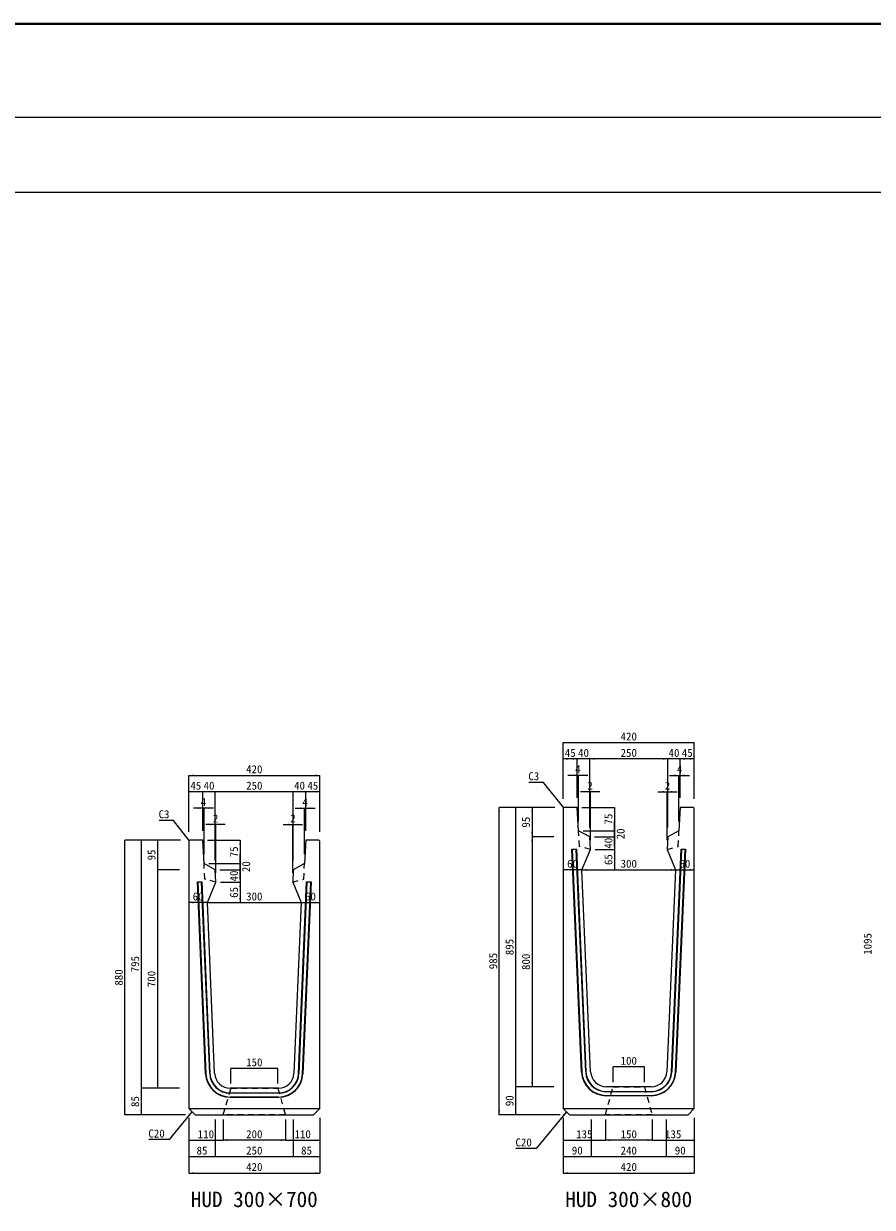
# Model space of a CAD drawing. Units: millimetres at full size. Extents: x 127218 to 153459, y 69919 to 78768.
# Drawn here: x 147881 to 150601, y 74377 to 78169 of the extents above; entities that cross this region are included whole.
import ezdxf
from ezdxf.enums import TextEntityAlignment as Align

# ---------------------------------------------------------------- set-up
doc = ezdxf.new("R2010")
doc.units = ezdxf.units.MM
doc.header["$LTSCALE"] = 25
doc.linetypes.add('USER2', pattern=[1.35, 0.75, -0.6])
for name, color, linetype, lineweight in [('図枠', 7, 'Continuous', 5), ('寸法線', 7, 'Continuous', 9), ('引出線', 4, 'Continuous', 9), ('本体', 2, 'Continuous', 13), ('目地', 102, 'Continuous', 5)]:
    doc.layers.add(name, color=color, linetype=linetype, lineweight=lineweight)
doc.layers.add('文字', color=7, linetype='Continuous')
doc.styles.add('ＭＳ ゴシック', font='')
doc.styles.get('ＭＳ ゴシック').set_extended_font_data('MS Gothic')

# ---------------------------------------------------------------- blocks, each defined once
blk = doc.blocks.new('filled_arrow')
at = {"color": 0, "linetype": 'Continuous', "lineweight": -2}
blk.add_solid([(7.5, 1.25), (0, 0), (7.5, -1.25)], dxfattribs=at)

msp = doc.modelspace()

# ---------------------------------------------------------------- linework, layer by layer
at = {"layer": '図枠', "lineweight": 40}
msp.add_line((141609.12, 78169.05), (153309.12, 78169.05), dxfattribs=at)
at = {"layer": '図枠', "lineweight": 13}
for p, q in [((142059.12, 77869.05), (152859.12, 77869.05)), ((142059.12, 77629.05), (152859.12, 77629.05))]:
    msp.add_line(p, q, dxfattribs=at)
at = {"layer": '寸法線'}
for p, q in [((149609.93, 75865.96), (150029.93, 75865.96)), ((149609.93, 75685.46), (149609.93, 75865.96)), ((150029.93, 75685.46), (150029.93, 75865.96)), ((149654.93, 75813.46), (149609.93, 75813.46)), ((149609.93, 75685.46), (149609.93, 75813.46)), ((149724.93, 75813.46), (149624.93, 75813.46)), ((149654.93, 75688.46), (149654.93, 75813.46)), ((149654.93, 75688.46), (149654.93, 75813.46)), ((149944.93, 75813.46), (149694.93, 75813.46)), ((149694.93, 75593.46), (149694.93, 75813.46)), ((149694.93, 75593.46), (149694.93, 75813.46)), ((150014.93, 75813.46), (149914.93, 75813.46)), ((149944.93, 75593.46), (149944.93, 75813.46)), ((149944.93, 75593.46), (149944.93, 75813.46)), ((150029.93, 75813.46), (149984.93, 75813.46)), ((149984.93, 75688.46), (149984.93, 75813.46)), ((149984.93, 75688.46), (149984.93, 75813.46)), ((150029.93, 75685.46), (150029.93, 75813.46)), ((148409.93, 75760.96), (148829.93, 75760.96)), ((148409.93, 75580.46), (148409.93, 75760.96)), ((148829.93, 75580.46), (148829.93, 75760.96)), ((149688.93, 75760.96), (149624.93, 75760.96)), ((149654.93, 75688.46), (149654.93, 75760.96)), ((149658.93, 75613.46), (149658.93, 75760.96)), ((149950.93, 75760.96), (150014.93, 75760.96)), ((149980.93, 75613.46), (149980.93, 75760.96)), ((149984.93, 75688.46), (149984.93, 75760.96)), ((148454.93, 75708.46), (148409.93, 75708.46)), ((148409.93, 75580.46), (148409.93, 75708.46)), ((148524.93, 75708.46), (148424.93, 75708.46)), ((148454.93, 75583.46), (148454.93, 75708.46)), ((148454.93, 75583.46), (148454.93, 75708.46)), ((148744.93, 75708.46), (148494.93, 75708.46)), ((148494.93, 75488.46), (148494.93, 75708.46)), ((148494.93, 75488.46), (148494.93, 75708.46)), ((148814.93, 75708.46), (148714.93, 75708.46)), ((148744.93, 75488.46), (148744.93, 75708.46)), ((148744.93, 75488.46), (148744.93, 75708.46)), ((148829.93, 75708.46), (148784.93, 75708.46)), ((148784.93, 75583.46), (148784.93, 75708.46)), ((148784.93, 75583.46), (148784.93, 75708.46)), ((148829.93, 75580.46), (148829.93, 75708.46)), ((149726.93, 75708.46), (149664.93, 75708.46)), ((149694.93, 75593.46), (149694.93, 75708.46)), ((149696.93, 75553.46), (149696.93, 75708.46)), ((149912.93, 75708.46), (149974.93, 75708.46)), ((149942.93, 75553.46), (149942.93, 75708.46)), ((149944.93, 75593.46), (149944.93, 75708.46)), ((148488.93, 75655.96), (148424.93, 75655.96)), ((148454.93, 75583.46), (148454.93, 75655.96)), ((148458.93, 75508.46), (148458.93, 75655.96)), ((148750.93, 75655.96), (148814.93, 75655.96)), ((148780.93, 75508.46), (148780.93, 75655.96)), ((148784.93, 75583.46), (148784.93, 75655.96)), ((149404.93, 74673.46), (149404.93, 75658.46)), ((149582.93, 75658.46), (149404.93, 75658.46)), ((149457.43, 75658.46), (149457.43, 74763.46)), ((149582.93, 75658.46), (149457.43, 75658.46)), ((149509.93, 75658.46), (149509.93, 75563.46)), ((149582.93, 75658.46), (149509.93, 75658.46)), ((149669.93, 75658.46), (149774.22, 75658.46)), ((149774.22, 75658.46), (149774.22, 75583.46)), ((149774.22, 75533.46), (149774.22, 75613.46)), ((148526.93, 75603.46), (148464.93, 75603.46)), ((148494.93, 75488.46), (148494.93, 75603.46)), ((148496.93, 75448.46), (148496.93, 75603.46)), ((148712.93, 75603.46), (148774.93, 75603.46)), ((148742.93, 75448.46), (148742.93, 75603.46)), ((148744.93, 75488.46), (148744.93, 75603.46)), ((149673.93, 75583.46), (149774.22, 75583.46)), ((149673.93, 75583.46), (149774.22, 75583.46)), ((149774.22, 75593.46), (149774.22, 75493.46)), ((148204.93, 74673.46), (148204.93, 75553.46)), ((148382.93, 75553.46), (148204.93, 75553.46)), ((148257.43, 75553.46), (148257.43, 74758.46)), ((148382.93, 75553.46), (148257.43, 75553.46)), ((148309.93, 75553.46), (148309.93, 75458.46)), ((148382.93, 75553.46), (148309.93, 75553.46)), ((148469.93, 75553.46), (148574.22, 75553.46)), ((148574.22, 75553.46), (148574.22, 75478.46)), ((149509.93, 75563.46), (149509.93, 74763.46)), ((149579.93, 75563.46), (149509.93, 75563.46)), ((149579.93, 75563.46), (149509.93, 75563.46)), ((149709.93, 75563.46), (149774.22, 75563.46)), ((149709.93, 75563.46), (149774.22, 75563.46)), ((148574.22, 75428.46), (148574.22, 75508.46)), ((149711.93, 75523.46), (149774.22, 75523.46)), ((149711.93, 75523.46), (149774.22, 75523.46)), ((149774.22, 75523.46), (149774.22, 75458.46)), ((148473.93, 75478.46), (148574.22, 75478.46)), ((148473.93, 75478.46), (148574.22, 75478.46)), ((148574.22, 75488.46), (148574.22, 75388.46)), ((148309.93, 75458.46), (148309.93, 74758.46)), ((148379.93, 75458.46), (148309.93, 75458.46)), ((148379.93, 75458.46), (148309.93, 75458.46)), ((148509.93, 75458.46), (148574.22, 75458.46)), ((148509.93, 75458.46), (148574.22, 75458.46)), ((149669.93, 75458.46), (149609.93, 75458.46)), ((149669.93, 75458.46), (149969.93, 75458.46)), ((149684.93, 75458.46), (149774.22, 75458.46)), ((149969.93, 75458.46), (150029.93, 75458.46)), ((148511.93, 75418.46), (148574.22, 75418.46)), ((148511.93, 75418.46), (148574.22, 75418.46)), ((148574.22, 75418.46), (148574.22, 75353.46)), ((148469.93, 75353.46), (148409.93, 75353.46)), ((148469.93, 75353.46), (148769.93, 75353.46)), ((148484.93, 75353.46), (148574.22, 75353.46)), ((148769.93, 75353.46), (148829.93, 75353.46)), ((148694.93, 74822.19), (148544.93, 74822.19)), ((148544.93, 74773.46), (148544.93, 74822.19)), ((148694.93, 74773.46), (148694.93, 74822.19)), ((149869.93, 74827.19), (149769.93, 74827.19)), ((149769.93, 74778.46), (149769.93, 74827.19)), ((149869.93, 74778.46), (149869.93, 74827.19)), ((148257.43, 74758.46), (148257.43, 74673.46)), ((148379.93, 74758.46), (148257.43, 74758.46)), ((148379.93, 74758.46), (148257.43, 74758.46)), ((148379.93, 74758.46), (148309.93, 74758.46)), ((149457.43, 74763.46), (149457.43, 74673.46)), ((149579.93, 74763.46), (149457.43, 74763.46)), ((149579.93, 74763.46), (149457.43, 74763.46)), ((149579.93, 74763.46), (149509.93, 74763.46)), ((148399.93, 74673.46), (148204.93, 74673.46)), ((148399.93, 74673.46), (148257.43, 74673.46)), ((149599.93, 74673.46), (149404.93, 74673.46)), ((149599.93, 74673.46), (149457.43, 74673.46)), ((148409.93, 74663.46), (148409.93, 74539.38)), ((148409.93, 74663.46), (148409.93, 74486.88)), ((148409.93, 74663.46), (148409.93, 74591.88)), ((148494.93, 74658.46), (148494.93, 74539.38)), ((148494.93, 74643.46), (148494.93, 74539.38)), ((148519.93, 74658.46), (148519.93, 74591.88)), ((148519.93, 74643.46), (148519.93, 74591.88)), ((148719.93, 74658.46), (148719.93, 74591.88)), ((148719.93, 74643.46), (148719.93, 74591.88)), ((148744.93, 74658.46), (148744.93, 74539.38)), ((148744.93, 74643.46), (148744.93, 74539.38)), ((148829.93, 74663.46), (148829.93, 74539.38)), ((148829.93, 74663.46), (148829.93, 74486.88)), ((148829.93, 74663.46), (148829.93, 74591.88)), ((149609.93, 74663.46), (149609.93, 74539.38)), ((149609.93, 74663.46), (149609.93, 74486.88)), ((149609.93, 74663.46), (149609.93, 74591.88)), ((149699.93, 74658.46), (149699.93, 74539.38)), ((149699.93, 74643.46), (149699.93, 74539.38)), ((149744.93, 74658.46), (149744.93, 74591.88)), ((149744.93, 74643.46), (149744.93, 74591.88)), ((149894.93, 74658.46), (149894.93, 74591.88)), ((149894.93, 74643.46), (149894.93, 74591.88)), ((149939.93, 74658.46), (149939.93, 74539.38)), ((149939.93, 74643.46), (149939.93, 74539.38)), ((150029.93, 74663.46), (150029.93, 74539.38)), ((150029.93, 74663.46), (150029.93, 74486.88)), ((150029.93, 74663.46), (150029.93, 74591.88)), ((148409.93, 74591.88), (148519.93, 74591.88)), ((148719.93, 74591.88), (148519.93, 74591.88)), ((148719.93, 74591.88), (148829.93, 74591.88)), ((149609.93, 74591.88), (149744.93, 74591.88)), ((149894.93, 74591.88), (149744.93, 74591.88)), ((149894.93, 74591.88), (150029.93, 74591.88)), ((148409.93, 74539.38), (148494.93, 74539.38)), ((148494.93, 74539.38), (148744.93, 74539.38)), ((148744.93, 74539.38), (148829.93, 74539.38)), ((149609.93, 74539.38), (149699.93, 74539.38)), ((149699.93, 74539.38), (149939.93, 74539.38)), ((149939.93, 74539.38), (150029.93, 74539.38)), ((148409.93, 74486.88), (148829.93, 74486.88)), ((149609.93, 74486.88), (150029.93, 74486.88))]:
    msp.add_line(p, q, dxfattribs=at)
at = {"layer": '引出線'}
for points in [[(149611.43, 75656.96), (149546.38, 75738.57), (149499.72, 75738.57)], [(148411.43, 75551.96), (148361.55, 75616.83), (148314.89, 75616.83)], [(148419.93, 74683.46), (148346.63, 74593.86), (148281.74, 74593.86)], [(149619.93, 74683.46), (149523.06, 74565.46), (149458.17, 74565.46)]]:
    msp.add_lwpolyline(points, dxfattribs=at)
at = {"layer": '本体'}
for p, q in [((148696.99, 74758.46), (148542.88, 74758.46)), ((149892.04, 74763.46), (149747.82, 74763.46))]:
    msp.add_line(p, q, dxfattribs=at)
at = {"layer": '本体', "lineweight": 9}
for p, q in [((148409.93, 74693.46), (148829.93, 74693.46)), ((149609.93, 74693.46), (150029.93, 74693.46))]:
    msp.add_line(p, q, dxfattribs=at)
at = {"layer": '本体'}
for points in [[(149697.87, 74811.3), (149669.93, 75458.46), (149696.93, 75523.46), (149694.93, 75563.46), (149658.93, 75583.46), (149654.93, 75658.46), (149612.93, 75658.46), (149609.93, 75655.46), (149609.93, 74693.46), (149629.93, 74673.46), (150009.93, 74673.46), (150029.93, 74693.46), (150029.93, 75655.46), (150026.93, 75658.46), (149984.93, 75658.46), (149980.93, 75583.46), (149944.93, 75563.46), (149942.93, 75523.46), (149969.93, 75458.46), (149942, 74811.3)], [(148492.92, 74806.36), (148469.93, 75353.46), (148496.93, 75418.46), (148494.93, 75458.46), (148458.93, 75478.46), (148454.93, 75553.46), (148412.93, 75553.46), (148409.93, 75550.46), (148409.93, 74693.46), (148429.93, 74673.46), (148809.93, 74673.46), (148829.93, 74693.46), (148829.93, 75550.46), (148826.93, 75553.46), (148784.93, 75553.46), (148780.93, 75478.46), (148744.93, 75458.46), (148742.93, 75418.46), (148769.93, 75353.46), (148746.95, 74806.36)]]:
    msp.add_lwpolyline(points, dxfattribs=at)
at = {"layer": '本体', "linetype": 'USER2', "lineweight": 9}
for points in [[(149696.93, 75523.46), (149661.6, 75533.46), (149658.93, 75583.46)], [(149942.93, 75523.46), (149978.27, 75533.46), (149980.93, 75583.46)], [(148496.93, 75418.46), (148461.6, 75428.46), (148458.93, 75478.46)], [(148742.93, 75418.46), (148778.27, 75428.46), (148780.93, 75478.46)]]:
    msp.add_lwpolyline(points, dxfattribs=at)
for points in [[(148544.93, 74758.46), (148694.93, 74758.46), (148719.93, 74673.46), (148519.93, 74673.46)], [(149769.93, 74763.46), (149869.93, 74763.46), (149894.93, 74673.46), (149744.93, 74673.46)]]:
    msp.add_lwpolyline(points, close=True, dxfattribs=at)
at = {"layer": '本体'}
for centre, start, end in [((148542.88, 74808.46), 182.40597, 270), ((148696.99, 74808.46), 270, 357.59403), ((149747.82, 74813.46), 182.47166, 270), ((149892.04, 74813.46), 270, 357.52834)]:
    msp.add_arc(centre, 50, start, end, dxfattribs=at)
at = {"layer": '目地'}
for p, q in [((149638.06, 75524.46), (149639.1, 75523.46)), ((149652.07, 75524.46), (149651.11, 75523.46)), ((149652.07, 75524.46), (149682.88, 74810.65)), ((149988.75, 75523.46), (149957.98, 74810.61)), ((149987.8, 75524.46), (149988.75, 75523.46)), ((150000.76, 75523.46), (150001.81, 75524.46)), ((148439.18, 75418.46), (148438.13, 75419.46)), ((148451.19, 75418.46), (148452.15, 75419.46)), ((148452.15, 75419.46), (148477.93, 74805.73)), ((148788.68, 75418.46), (148762.93, 74805.69)), ((148788.68, 75418.46), (148787.72, 75419.46)), ((148800.69, 75418.46), (148801.73, 75419.46)), ((148542.88, 74743.46), (148696.99, 74743.46)), ((148696.99, 74742.46), (148542.88, 74742.46)), ((149747.82, 74748.46), (149892.04, 74748.46)), ((149892.04, 74747.46), (149747.82, 74747.46)), ((148542.88, 74730.46), (148696.99, 74730.46)), ((148696.99, 74729.46), (148542.88, 74729.46)), ((149747.82, 74735.46), (149892.04, 74735.46)), ((149892.04, 74734.46), (149747.82, 74734.46))]:
    msp.add_line(p, q, dxfattribs=at)
for points in [[(149668.89, 74810.05), (149638.06, 75524.46), (149652.07, 75524.46)], [(149681.88, 74810.61), (149651.11, 75523.46), (149639.1, 75523.46), (149669.89, 74810.09)], [(149956.98, 74810.65), (149987.8, 75524.46), (150001.81, 75524.46), (149970.97, 74810.05)], [(149969.97, 74810.09), (150000.76, 75523.46), (149988.75, 75523.46)], [(148463.95, 74805.14), (148438.13, 75419.46), (148452.15, 75419.46)], [(148476.93, 74805.69), (148451.19, 75418.46), (148439.18, 75418.46), (148464.94, 74805.18)], [(148761.93, 74805.73), (148787.72, 75419.46), (148801.73, 75419.46), (148775.92, 74805.14)], [(148774.92, 74805.18), (148800.69, 75418.46), (148788.68, 75418.46)]]:
    msp.add_lwpolyline(points, dxfattribs=at)
for centre, radius, start, end in [((148542.88, 74808.46), 79, 182.40597, 270), ((148542.88, 74808.46), 78, 182.40597, 270), ((148542.88, 74808.46), 66, 182.40597, 270), ((148542.88, 74808.46), 65, 182.40597, 270), ((148696.99, 74808.46), 65, 270, 357.59403), ((148696.99, 74808.46), 66, 270, 357.59403), ((148696.99, 74808.46), 78, 270, 357.59403), ((148696.99, 74808.46), 79, 270, 357.59403), ((149747.82, 74813.46), 79, 182.47166, 270), ((149747.82, 74813.46), 78, 182.47166, 270), ((149747.82, 74813.46), 66, 182.47166, 270), ((149747.82, 74813.46), 65, 182.47166, 270), ((149892.04, 74813.46), 65, 270, 357.52834), ((149892.04, 74813.46), 66, 270, 357.52834), ((149892.04, 74813.46), 78, 270, 357.52834), ((149892.04, 74813.46), 79, 270, 357.52834)]:
    msp.add_arc(centre, radius, start, end, dxfattribs=at)

# ---------------------------------------------------------------- block references
at = {"layer": '寸法線', "xscale": 2, "yscale": 2}
for p in [(149609.93, 75865.96), (149609.93, 75813.46), (149694.93, 75813.46), (149694.93, 75813.46), (149984.93, 75813.46), (149984.93, 75813.46), (148409.93, 75760.96), (149658.93, 75760.96), (149984.93, 75760.96), (148409.93, 75708.46), (148494.93, 75708.46), (148494.93, 75708.46), (148784.93, 75708.46), (148784.93, 75708.46), (149696.93, 75708.46), (149944.93, 75708.46), (148458.93, 75655.96), (148784.93, 75655.96), (148496.93, 75603.46), (148744.93, 75603.46), (149609.93, 75458.46), (149669.93, 75458.46), (149969.93, 75458.46), (148409.93, 75353.46), (148469.93, 75353.46), (148769.93, 75353.46), (148544.93, 74822.19), (149769.93, 74827.19), (148409.93, 74591.88), (148519.93, 74591.88), (148719.93, 74591.88), (149609.93, 74591.88), (149744.93, 74591.88), (149894.93, 74591.88), (148409.93, 74539.38), (148494.93, 74539.38), (148744.93, 74539.38), (149609.93, 74539.38), (149699.93, 74539.38), (149939.93, 74539.38), (148409.93, 74486.88), (149609.93, 74486.88)]:
    msp.add_blockref('filled_arrow', p, dxfattribs=at)
for p, rotation in [((150029.93, 75865.96), 180), ((149654.93, 75813.46), 180), ((149654.93, 75813.46), 180), ((149944.93, 75813.46), 180), ((149944.93, 75813.46), 180), ((150029.93, 75813.46), 180), ((148829.93, 75760.96), 180), ((149654.93, 75760.96), 180), ((149980.93, 75760.96), 180), ((148454.93, 75708.46), 180), ((148454.93, 75708.46), 180), ((148744.93, 75708.46), 180), ((148744.93, 75708.46), 180), ((148829.93, 75708.46), 180), ((149694.93, 75708.46), 180), ((149942.93, 75708.46), 180), ((148454.93, 75655.96), 180), ((148780.93, 75655.96), 180), ((149404.93, 75658.46), 270), ((149457.43, 75658.46), 270), ((149509.93, 75658.46), 270), ((149774.22, 75658.46), 270), ((148494.93, 75603.46), 180), ((148742.93, 75603.46), 180), ((149509.93, 75563.46), 90), ((149774.22, 75583.46), 90), ((149774.22, 75583.46), 90), ((149774.22, 75563.46), 90), ((148204.93, 75553.46), 270), ((148257.43, 75553.46), 270), ((148309.93, 75553.46), 270), ((148574.22, 75553.46), 270), ((149509.93, 75563.46), 270), ((149774.22, 75563.46), 270), ((149774.22, 75523.46), 270), ((149774.22, 75523.46), 270), ((148309.93, 75458.46), 90), ((148574.22, 75478.46), 90), ((148574.22, 75478.46), 90), ((148574.22, 75458.46), 90), ((149669.93, 75458.46), 180), ((149774.22, 75458.46), 90), ((149969.93, 75458.46), 180), ((150029.93, 75458.46), 180), ((148309.93, 75458.46), 270), ((148574.22, 75458.46), 270), ((148574.22, 75418.46), 270), ((148574.22, 75418.46), 270), ((148469.93, 75353.46), 180), ((148574.22, 75353.46), 90), ((148769.93, 75353.46), 180), ((148829.93, 75353.46), 180), ((148694.93, 74822.19), 180), ((149869.93, 74827.19), 180), ((149457.43, 74763.46), 90), ((149509.93, 74763.46), 90), ((148257.43, 74758.46), 90), ((148257.43, 74758.46), 270), ((148309.93, 74758.46), 90), ((149457.43, 74763.46), 270), ((148204.93, 74673.46), 90), ((148257.43, 74673.46), 90), ((149404.93, 74673.46), 90), ((149457.43, 74673.46), 90), ((148519.93, 74591.88), 180), ((148719.93, 74591.88), 180), ((148829.93, 74591.88), 180), ((149744.93, 74591.88), 180), ((149894.93, 74591.88), 180), ((150029.93, 74591.88), 180), ((148494.93, 74539.38), 180), ((148744.93, 74539.38), 180), ((148829.93, 74539.38), 180), ((149699.93, 74539.38), 180), ((149939.93, 74539.38), 180), ((150029.93, 74539.38), 180), ((148829.93, 74486.88), 180), ((150029.93, 74486.88), 180)]:
    msp.add_blockref('filled_arrow', p, dxfattribs=dict(at, rotation=rotation))
at = {"layer": '引出線', "xscale": 2, "yscale": 2}
for p, rotation in [((149611.43, 75656.96), 128.6), ((148411.43, 75551.96), 127.6), ((148419.93, 74683.46), 230.7), ((149619.93, 74683.46), 230.6)]:
    msp.add_blockref('filled_arrow', p, dxfattribs=dict(at, rotation=rotation))

# ---------------------------------------------------------------- texts
at = {"layer": '寸法線', "style": 'ＭＳ ゴシック'}
for s, p in [('420', (149819.93, 75885.46)), ('45', (149632.43, 75832.96)), ('40', (149674.93, 75832.96)), ('250', (149819.93, 75832.96)), ('40', (149964.93, 75832.96)), ('45', (150007.43, 75832.96)), ('420', (148619.93, 75780.46)), ('4', (149656.93, 75780.46)), ('4', (149982.93, 75780.46)), ('45', (148432.43, 75727.96)), ('40', (148474.93, 75727.96)), ('250', (148619.93, 75727.96)), ('40', (148764.93, 75727.96)), ('45', (148807.43, 75727.96)), ('2', (149695.93, 75727.96)), ('2', (149943.93, 75727.96)), ('4', (148456.93, 75675.46)), ('4', (148782.93, 75675.46)), ('2', (148495.93, 75622.96)), ('2', (148743.93, 75622.96)), ('60', (149639.93, 75477.96)), ('300', (149819.93, 75477.96)), ('60', (149999.93, 75477.96)), ('60', (148439.93, 75372.96)), ('300', (148619.93, 75372.96)), ('60', (148799.93, 75372.96)), ('150', (148619.93, 74841.69)), ('100', (149819.93, 74846.69)), ('110', (148464.93, 74611.38)), ('200', (148619.93, 74611.38)), ('110', (148774.93, 74611.38)), ('135', (149677.43, 74611.38)), ('150', (149819.93, 74611.38)), ('135', (149962.43, 74611.38)), ('85', (148452.43, 74558.88)), ('250', (148619.93, 74558.88)), ('85', (148787.43, 74558.88)), ('90', (149654.93, 74558.88)), ('240', (149819.93, 74558.88)), ('90', (149984.93, 74558.88)), ('420', (148619.93, 74506.38)), ('420', (149819.93, 74506.38))]:
    msp.add_text(s, height=25.63, dxfattribs=at).set_placement(p, align=Align.MIDDLE_CENTER)
for s, p in [('95', (149490.43, 75610.96)), ('75', (149754.72, 75620.96)), ('20', (149793.72, 75573.46)), ('40', (149754.72, 75543.46)), ('95', (148290.43, 75505.96)), ('75', (148554.72, 75515.96)), ('65', (149754.72, 75490.96)), ('20', (148593.72, 75468.46)), ('40', (148554.72, 75438.46)), ('65', (148554.72, 75385.96)), ('895', (149437.93, 75210.96)), ('1095', (150585.43, 75220.96)), ('795', (148237.93, 75155.96)), ('985', (149385.43, 75165.96)), ('800', (149490.43, 75163.46)), ('880', (148185.43, 75113.46)), ('700', (148290.43, 75108.46)), ('85', (148237.93, 74715.96)), ('90', (149437.93, 74718.46))]:
    msp.add_text(s, height=25.63, rotation=90, dxfattribs=at).set_placement(p, align=Align.MIDDLE_CENTER)
at = {"layer": '引出線', "style": 'ＭＳ ゴシック'}
for s, p in [('C3', (149515.55, 75770.97)), ('C3', (148330.72, 75649.23)), ('C20', (148306.69, 74626.26)), ('C20', (149483.11, 74597.86))]:
    msp.add_text(s, height=25.63, dxfattribs=at).set_placement(p, align=Align.TOP_CENTER)
at = {"layer": '文字', "style": 'ＭＳ ゴシック'}
for s, p in [('HUD 300×700', (148619.93, 74402.79)), ('HUD 300×800', (149819.93, 74402.79))]:
    msp.add_text(s, height=49.84, dxfattribs=at).set_placement(p, align=Align.MIDDLE_CENTER)

doc.saveas('drawing.dxf')
